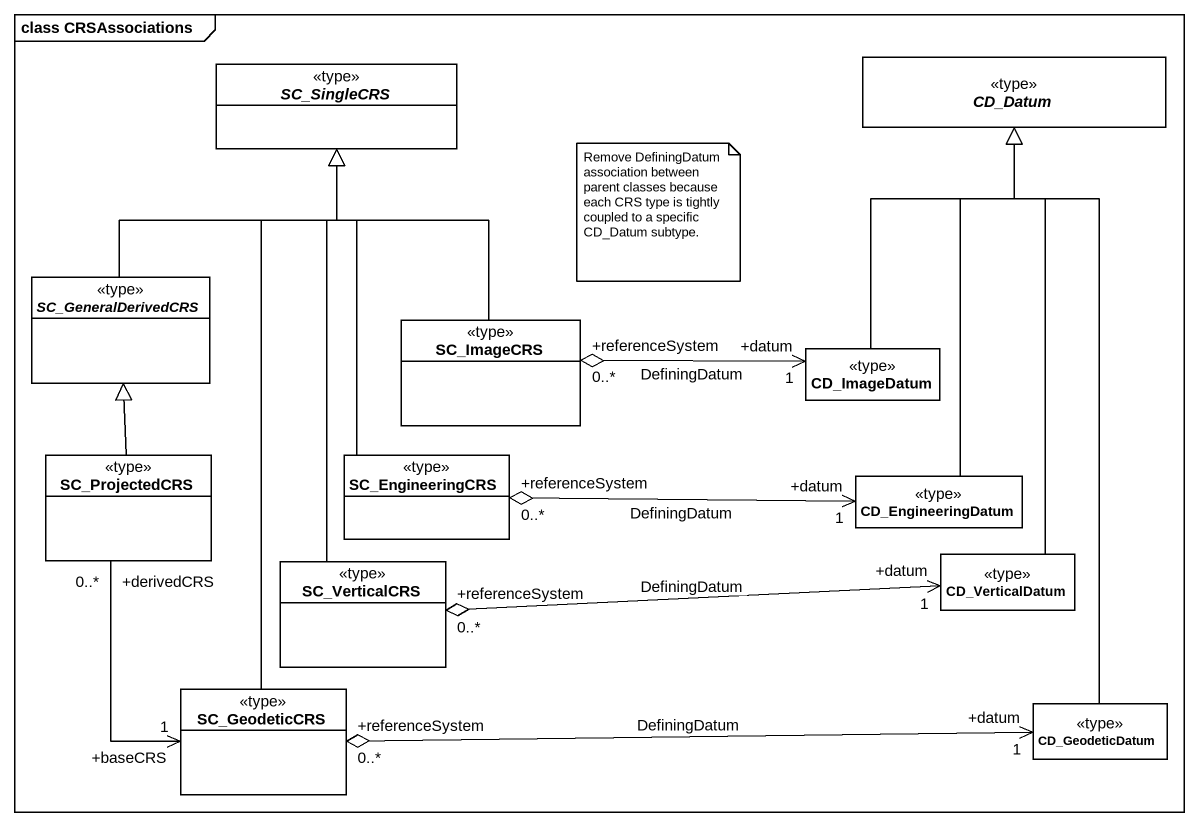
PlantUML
@startuml
mainframe class CRSAssociations
hide circle
hide empty members
abstract class SC_SingleCRS <<type>>
abstract class CD_Datum <<type>>
abstract class SC_GeneralDerivedCRS <<type>>
class SC_ImageCRS <<type>>
class CD_ImageDatum <<type>>
class SC_ProjectedCRS <<type>>
class SC_EngineeringCRS <<type>>
class CD_EngineeringDatum <<type>>
class SC_VerticalCRS <<type>>
class CD_VerticalDatum <<type>>
class SC_GeodeticCRS <<type>>
class CD_GeodeticDatum <<type>>
SC_GeneralDerivedCRS -up-|> SC_SingleCRS
SC_ImageCRS -up-|> SC_SingleCRS
SC_ImageCRS "+referenceSystem\n0..*" o-right-> "+datum\n1" CD_ImageDatum : DefiningDatum
CD_ImageDatum -up-|> CD_Datum
SC_ProjectedCRS -up-|> SC_GeneralDerivedCRS
SC_ProjectedCRS "+derivedCRS\n0..*" --> "+baseCRS\n1" SC_GeodeticCRS
SC_EngineeringCRS -up-|> SC_SingleCRS
SC_EngineeringCRS "+referenceSystem\n0..*" o-right-> "+datum\n1" CD_EngineeringDatum : DefiningDatum
CD_EngineeringDatum -up-|> CD_Datum
SC_VerticalCRS -up-|> SC_SingleCRS
SC_VerticalCRS "+referenceSystem\n0..*" o-right-> "+datum\n1" CD_VerticalDatum : DefiningDatum
CD_VerticalDatum -up-|> CD_Datum
SC_GeodeticCRS -up-|> SC_SingleCRS
SC_GeodeticCRS "+referenceSystem\n0..*" o-right-> "+datum\n1" CD_GeodeticDatum : DefiningDatum
CD_GeodeticDatum -up-|> CD_Datum
note as N1
  Remove DefiningDatum association between parent classes because each CRS type is tightly coupled to a specific CD_Datum subtype.
end note
@enduml
